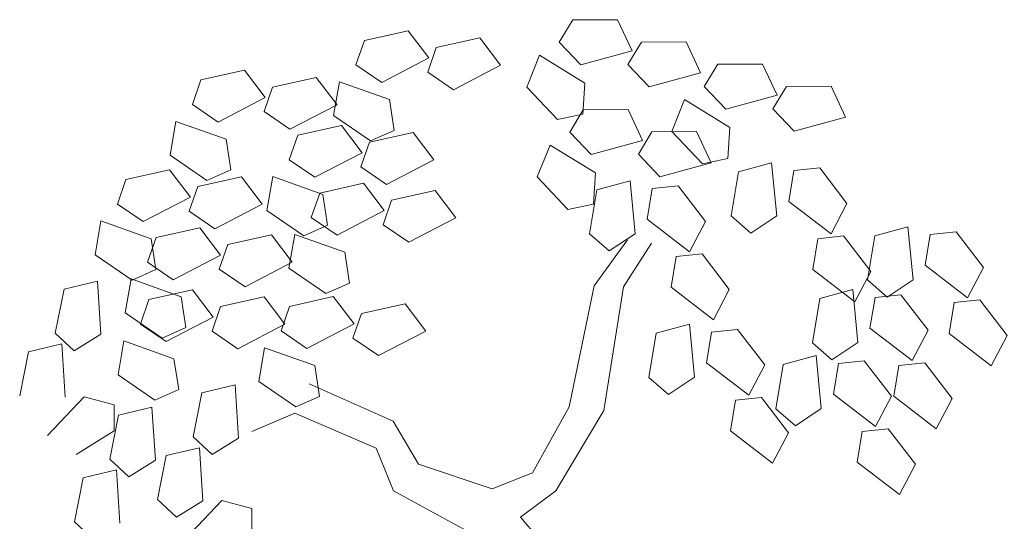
# Model space of a CAD drawing. Header units: millimetres. Extents: x 997 to 4249, y 599 to 1440.
# Drawn here: x 1249.52 to 1254.88, y 957.32 to 960.05 of the extents above; entities that cross this region are included whole.
import ezdxf

# ---------------------------------------------------------------- set-up
doc = ezdxf.new("R2010")
doc.units = ezdxf.units.MM
doc.linetypes.add('Continuo', pattern=[0])
doc.layers.add('cercas existentes', color=18, linetype='Continuous')
doc.layers.add('taludes', color=9, linetype='Continuous')

# ---------------------------------------------------------------- blocks, each defined once
blk = doc.blocks.new('gtfoods1')
at = {"layer": 'taludes', "linetype": 'Continuo', "lineweight": 5, "extrusion": (-0.01236829873502729, -0.01648888712755284, 0.999787548325991)}
for p, q in [((-672.0040253072207, 299.0030063886443, 12.11625784542617), (-671.9306658724172, 299.1238201461979, 12.11915787730765)), ((-671.9306658724172, 299.1238201461979, 12.11915787730765), (-671.6874817637577, 299.1251055501648, 12.1221874895629)), ((-671.6874817637577, 299.1251055501648, 12.1221874895629), (-671.6087701001984, 298.9563899169614, 12.12037870157599)), ((-673.0628506002797, 299.0131063891201, 12.10332576824757), (-672.8254387837374, 299.065741864865, 12.1071308572636)), ((-672.8254387837374, 299.065741864865, 12.1071308572636), (-672.7128576831742, 298.9174578427273, 12.10607803180477)), ((-673.1090225664748, 298.8795158494511, 12.10055135080085), (-673.0628506002797, 299.0131063891201, 12.10332576824757)), ((-672.6730838335279, 298.9743402424206, 12.10750819794113), (-672.4356720197175, 299.0269757140675, 12.11131328695716)), ((-672.4356720197175, 299.0269757140675, 12.11131328695716), (-672.3230909205201, 298.8786916946619, 12.11026046149833)), ((-671.8876889691228, 298.8802972516914, 12.11567326667821), (-672.0040253072207, 299.0030063886443, 12.11625784542617)), ((-671.6312325850599, 298.8827686383327, 12.11888662893243), (-671.5578731529886, 299.0035823945204, 12.12178666081391)), ((-671.5578731529886, 299.0035823945204, 12.12178666081391), (-671.3146890456946, 299.0048677998532, 12.12481627306916)), ((-671.3146890456946, 299.0048677998532, 12.12481627306916), (-671.2359773807698, 298.8361521652837, 12.12300748508225)), ((-672.7192558024549, 298.8407497013857, 12.1047337804944), (-672.6730838335279, 298.9743402424206, 12.10750819794113)), ((-671.6087701001984, 298.9563899169614, 12.12037870157599), (-671.8876889691228, 298.8802972516914, 12.11567326667821)), ((-672.7128576831742, 298.9174578427273, 12.10607803180477), (-672.9693890778199, 298.7841508543988, 12.10070594967603)), ((-672.1807564252836, 298.7597336441527, 12.11005936840966), (-672.1111252916826, 298.932364798362, 12.11376787058612)), ((-672.1111252916826, 298.932364798362, 12.11376787058612), (-671.86514231915, 298.7803777653971, 12.11430427838724)), ((-673.9518079410468, 298.7983156717319, 12.08878612935637), (-673.7143961286022, 298.8509511420129, 12.0925912183724)), ((-673.7143961286022, 298.8509511420129, 12.0925912183724), (-673.6018150280388, 298.7026671239732, 12.09153839291357)), ((-672.9693890778199, 298.7841508543988, 12.10070594967603), (-673.1090225664748, 298.8795158494511, 12.10055135080085)), ((-672.5796223137997, 298.7453847049674, 12.10488837936959), (-672.7192558024549, 298.8407497013857, 12.1047337804944)), ((-672.3230909205201, 298.8786916946619, 12.11026046149833), (-672.5796223137997, 298.7453847049674, 12.10488837936959)), ((-671.514896246962, 298.7600595013796, 12.11830205018447), (-671.6312325850599, 298.8827686383327, 12.11888662893243)), ((-671.2359773807698, 298.8361521652837, 12.12300748508225), (-671.514896246962, 298.7600595013796, 12.11830205018447)), ((-671.2159942213916, 298.7622249844421, 12.12203545937287), (-671.1426347893203, 298.8830387392641, 12.12493549125435)), ((-671.1426347893203, 298.8830387392641, 12.12493549125435), (-670.8994506820263, 298.8843241459626, 12.12796510350961)), ((-670.8994506820263, 298.8843241459626, 12.12796510350961), (-670.8207390171015, 298.7156085100273, 12.1261563155227)), ((-673.9979799113396, 298.664725132063, 12.08601171190965), (-673.9518079410468, 298.7983156717319, 12.08878612935637)), ((-673.5620411742948, 298.7595495223004, 12.09296855904993), (-673.3246293645823, 298.8121849966794, 12.09677364806596)), ((-673.3246293645823, 298.8121849966794, 12.09677364806596), (-673.2120482612872, 298.6639009759078, 12.09572082260713)), ((-673.2303522586051, 298.6043857354919, 12.09451283659002), (-673.1987733455226, 298.7878383577117, 12.09792906940174)), ((-673.1987733455226, 298.7878383577117, 12.09792906940174), (-672.9262392970893, 298.6912464468678, 12.09970753671299)), ((-673.6082131445878, 298.6259589826316, 12.09019414160321), (-673.5620411742948, 298.7595495223004, 12.09296855904993)), ((-672.0138529693559, 298.5828386174142, 12.10920669698609), (-672.1807564252836, 298.7597336441527, 12.11005936840966)), ((-671.86514231915, 298.7803777653971, 12.11430427838724), (-671.8754605148458, 298.6116262311984, 12.11139351649463)), ((-671.0996578860256, 298.6395158461232, 12.12145088062492), (-671.2159942213916, 298.7622249844421, 12.12203545937287)), ((-670.8432015033288, 298.6419872354963, 12.12466424287913), (-670.7698420698914, 298.7628009903183, 12.12756427476061)), ((-670.7698420698914, 298.7628009903183, 12.12756427476061), (-670.5266579625977, 298.764086395651, 12.13059388701586)), ((-670.5266579625977, 298.764086395651, 12.13059388701586), (-670.4479462990387, 298.5953707610815, 12.12878509902895)), ((-673.6018150280388, 298.7026671239732, 12.09153839291357), (-673.8583464213186, 298.5693601356447, 12.08616631078483)), ((-672.9262392970893, 298.6912464468678, 12.09970753671299), (-672.9006666643395, 298.5241174428661, 12.09726753698337)), ((-671.3927253435527, 298.5189522399505, 12.11583698235636), (-671.3230942099515, 298.6915833941598, 12.11954548453282)), ((-671.3230942099515, 298.6915833941598, 12.11954548453282), (-671.0771112387849, 298.539596362561, 12.12008189233394)), ((-670.8207390171015, 298.7156085100273, 12.1261563155227), (-671.0996578860256, 298.6395158461232, 12.12145088062492)), ((-673.8583464213186, 298.5693601356447, 12.08616631078483), (-673.9979799113396, 298.664725132063, 12.08601171190965)), ((-673.4685796559327, 298.5305939848472, 12.09034874047839), (-673.6082131445878, 298.6259589826316, 12.09019414160321)), ((-673.2120482612872, 298.6639009759078, 12.09572082260713), (-673.4685796559327, 298.5305939848472, 12.09034874047839)), ((-671.9469635432436, 298.5154957293471, 12.10892353599398), (-671.8736041098061, 298.6363094855346, 12.11182356787546)), ((-671.8736041098061, 298.6363094855346, 12.11182356787546), (-671.6304200038785, 298.6375948922337, 12.11485318013071)), ((-671.6304200038785, 298.6375948922337, 12.11485318013071), (-671.5517083389534, 298.4688792562981, 12.1130443921438)), ((-670.726865165231, 298.5192780958116, 12.12407966413117), (-670.8432015033288, 298.6419872354963, 12.12466424287913)), ((-674.1193096021038, 298.3895950140059, 12.07997319769883), (-674.0877306903872, 298.5730476389576, 12.08338943051054)), ((-674.0877306903872, 298.5730476389576, 12.08338943051054), (-673.815196640588, 298.4764557281137, 12.08516789782179)), ((-673.0298458960378, 298.4667394665628, 12.09472317010384), (-673.2303522586051, 298.6043857354919, 12.09451283659002)), ((-671.8754605148458, 298.6116262311984, 12.11139351649463), (-672.0138529693559, 298.5828386174142, 12.10920669698609)), ((-670.4479462990387, 298.5953707610815, 12.12878509902895), (-670.726865165231, 298.5192780958116, 12.12407966413117)), ((-673.4258585617417, 298.4982826125124, 12.09034434824888), (-673.1884467479313, 298.5509180882573, 12.09414943726491)), ((-673.1884467479313, 298.5509180882573, 12.09414943726491), (-673.0758656460021, 298.4026340674857, 12.09309661180608)), ((-672.9006666643395, 298.5241174428661, 12.09726753698337), (-673.0298458960378, 298.4667394665628, 12.09472317010384)), ((-671.8306272051457, 298.392786592394, 12.10833895724602), (-671.9469635432436, 298.5154957293471, 12.10892353599398)), ((-671.5741708238147, 298.3952579790353, 12.11155231950024), (-671.5008113931094, 298.5160717365891, 12.11445235138171)), ((-671.5008113931094, 298.5160717365891, 12.11445235138171), (-671.2576272858155, 298.5173571432879, 12.11748196363697)), ((-671.2258218862587, 298.3420572159439, 12.11498431093279), (-671.3927253435527, 298.5189522399505, 12.11583698235636)), ((-671.2576272858155, 298.5173571432879, 12.11748196363697), (-671.1789156195246, 298.3486415059865, 12.11567317565006)), ((-671.0771112387849, 298.539596362561, 12.12008189233394), (-671.0874294344806, 298.3708448269963, 12.11717113044133)), ((-673.815196640588, 298.4764557281137, 12.08516789782179), (-673.7896240078383, 298.309326724112, 12.08272789809217)), ((-673.4720305279368, 298.3646920755752, 12.08756993080216), (-673.4258585617417, 298.4982826125124, 12.09034434824888)), ((-673.0822637652827, 298.3259259247779, 12.09175236049572), (-673.0360917949897, 298.459516464447, 12.09452677794244)), ((-673.0360917949897, 298.459516464447, 12.09452677794244), (-672.7986799811792, 298.5121519388258, 12.09833186695847)), ((-672.7986799811792, 298.5121519388258, 12.09833186695847), (-672.6860988806161, 298.36386791942, 12.09727904149964)), ((-671.5517083389534, 298.4688792562981, 12.1130443921438), (-671.8306272051457, 298.392786592394, 12.10833895724602)), ((-672.1236946640386, 298.2722229862213, 12.10272505897747), (-672.0540635304374, 298.4448541404306, 12.10643356115393)), ((-672.0540635304374, 298.4448541404306, 12.10643356115393), (-671.8080805592708, 298.2928671074658, 12.10696996895505)), ((-673.9188032409024, 298.2519487491745, 12.08018353121265), (-674.1193096021038, 298.3895950140059, 12.07997319769883)), ((-673.3323970406477, 298.2693270777911, 12.08772452967734), (-673.4720305279368, 298.3646920755752, 12.08756993080216)), ((-673.0758656460021, 298.4026340674857, 12.09309661180608), (-673.3323970406477, 298.2693270777911, 12.08772452967734)), ((-672.6860988806161, 298.36386791942, 12.09727904149964), (-672.9426302766278, 298.2305609297255, 12.0919069593709)), ((-671.4578344857168, 298.2725488434482, 12.11096774075228), (-671.5741708238147, 298.3952579790353, 12.11155231950024)), ((-671.0874294344806, 298.3708448269963, 12.11717113044133), (-671.2258218862587, 298.3420572159439, 12.11498431093279)), ((-674.3590937719218, 298.2579387843857, 12.07483551921107), (-674.1216819608435, 298.3105742587645, 12.0786406082271)), ((-674.1216819608435, 298.3105742587645, 12.0786406082271), (-674.0091008589143, 298.1622902379929, 12.07758778276827)), ((-673.7896240078383, 298.309326724112, 12.08272789809217), (-673.9188032409024, 298.2519487491745, 12.08018353121265)), ((-672.9426302766278, 298.2305609297255, 12.0919069593709), (-673.0822637652827, 298.3259259247779, 12.09175236049572)), ((-671.1789156195246, 298.3486415059865, 12.11567317565006), (-671.4578344857168, 298.2725488434482, 12.11096774075228)), ((-671.0697037542088, 298.0593726190675, 12.11225349200582), (-671.0297903123471, 298.2992402054617, 12.11670324825331)), ((-671.0297903123471, 298.2992402054617, 12.11670324825331), (-670.8501783262168, 298.3481699781119, 12.11973218401804)), ((-670.8501783262168, 298.3481699781119, 12.11973218401804), (-670.8224143285775, 298.0603892552604, 12.11532945819519)), ((-670.7564757864152, 298.1387588478872, 12.11743768104297), (-670.7291261752916, 298.3055954997985, 12.12052755641101)), ((-670.7291261752916, 298.3055954997985, 12.12052755641101), (-670.5885273933882, 298.3202256053933, 12.12250817905082)), ((-670.5885273933882, 298.3202256053933, 12.12250817905082), (-670.4403865627173, 298.1273478812475, 12.12115980363328)), ((-674.4052657422149, 298.1243482474486, 12.07206110176434), (-674.3590937719218, 298.2579387843857, 12.07483551921107)), ((-673.9693270065361, 298.2191726363201, 12.07901794890462), (-673.7319151927256, 298.2718081120649, 12.08282303792065)), ((-673.7319151927256, 298.2718081120649, 12.08282303792065), (-673.6193340935283, 298.1235240899273, 12.08177021246182)), ((-673.5933602241648, 298.0895619588841, 12.08153141659134), (-673.5617813097163, 298.2730145838359, 12.08494764940305)), ((-673.5617813097163, 298.2730145838359, 12.08494764940305), (-673.2892472599171, 298.1764226743578, 12.0867261167143)), ((-671.9567912081106, 298.0953279608489, 12.1018723875539), (-672.1236946640386, 298.2722229862213, 12.10272505897747)), ((-671.8080805592708, 298.2928671074658, 12.10696996895505), (-671.8183987508687, 298.1241155705352, 12.10405920706244)), ((-671.7992259393604, 298.2021035605669, 12.105582600844), (-671.6196139518643, 298.2510333359489, 12.10861153660873)), ((-671.6196139518643, 298.2510333359489, 12.10861153660873), (-671.5918499501272, 297.9632526130974, 12.10420881078588)), ((-674.0154989740972, 298.0855820966513, 12.0762435314579), (-673.9693270065361, 298.2191726363201, 12.07901794890462)), ((-673.3056025884275, 298.1841061416019, 12.08665050492638), (-673.068190774617, 298.2367416159809, 12.09045559394241)), ((-673.068190774617, 298.2367416159809, 12.09045559394241), (-672.9556096740537, 298.0884575938433, 12.08940276848358)), ((-672.9158358244076, 298.1453399921704, 12.09083293461994), (-672.6784240105972, 298.1979754679153, 12.09463802363597)), ((-672.6784240105972, 298.1979754679153, 12.09463802363597), (-672.565842908668, 298.0496914457776, 12.09358519817714)), ((-671.8391393825882, 297.9622359796365, 12.10113284459651), (-671.7992259393604, 298.2021035605669, 12.105582600844)), ((-671.5259114147943, 298.0416222057243, 12.10631703363366), (-671.498561803671, 298.2084588617333, 12.1094069090017)), ((-671.498561803671, 298.2084588617333, 12.1094069090017), (-671.3579630217673, 298.2230889645964, 12.11138753164152)), ((-671.3579630217673, 298.2230889645964, 12.11138753164152), (-671.2098221869987, 298.0302112390846, 12.11003915622397)), ((-674.0091008589143, 298.1622902379929, 12.07758778276827), (-674.2656322521939, 298.0289832482983, 12.07221570063953)), ((-673.3517745573545, 298.0505156032989, 12.08387608747966), (-673.3056025884275, 298.1841061416019, 12.08665050492638)), ((-673.2892472599171, 298.1764226743578, 12.0867261167143), (-673.2636746244355, 298.0092936689903, 12.08428611698468)), ((-672.9620077919685, 298.0117494538674, 12.08805851717322), (-672.9158358244076, 298.1453399921704, 12.09083293461994)), ((-670.5271384018633, 297.9626556741941, 12.11737043471946), (-670.7564757864152, 298.1387588478872, 12.11743768104297)), ((-674.2656322521939, 298.0289832482983, 12.07221570063953), (-674.4052657422149, 298.1243482474486, 12.07206110176434)), ((-673.8758654868079, 297.9902171002327, 12.07639813033309), (-674.0154989740972, 298.0855820966513, 12.0762435314579)), ((-673.6193340935283, 298.1235240899273, 12.08177021246182), (-673.8758654868079, 297.9902171002327, 12.07639813033309)), ((-673.3928538574996, 297.9519156899551, 12.08174175010516), (-673.5933602241648, 298.0895619588841, 12.08153141659134)), ((-672.9556096740537, 298.0884575938433, 12.08940276848358), (-673.2121410673335, 297.9551506068806, 12.08403068635485)), ((-671.8183987508687, 298.1241155705352, 12.10405920706244), (-671.9567912081106, 298.0953279608489, 12.1018723875539)), ((-670.4403865627173, 298.1273478812475, 12.12115980363328), (-670.5271384018633, 297.9626556741941, 12.11737043471946)), ((-674.5265954316133, 297.8492181293914, 12.06602258755352), (-674.4950165212624, 298.0326707543431, 12.06943882036524)), ((-674.4950165212624, 298.0326707543431, 12.06943882036524), (-674.2224824700975, 297.9360788434992, 12.07121728767649)), ((-673.2121410673335, 297.9551506068806, 12.08403068635485), (-673.3517745573545, 298.0505156032989, 12.08387608747966)), ((-672.565842908668, 298.0496914457776, 12.09358519817714), (-672.8223743033134, 297.9163844588149, 12.08821311604841)), ((-671.2965740275108, 297.865519033397, 12.10624978731015), (-671.5259114147943, 298.0416222057243, 12.10631703363366)), ((-671.2098221869987, 298.0302112390846, 12.11003915622397), (-671.2965740275108, 297.865519033397, 12.10624978731015)), ((-670.9630544233296, 297.9665725379189, 12.11204234789277), (-671.0697037542088, 298.0593726190675, 12.11225349200582)), ((-670.8224143285775, 298.0603892552604, 12.11532945819519), (-670.9630544233296, 297.9665725379189, 12.11204234789277)), ((-674.1954045293701, 297.9423911476135, 12.07165637185658), (-673.9579927169257, 297.9950266219923, 12.07546146087261)), ((-673.9579927169257, 297.9950266219923, 12.07546146087261), (-673.8454116149965, 297.8467426012207, 12.07440863541378)), ((-673.2636746244355, 298.0092936689903, 12.08428611698468), (-673.3928538574996, 297.9519156899551, 12.08174175010516)), ((-672.8223743033134, 297.9163844588149, 12.08821311604841), (-672.9620077919685, 298.0117494538674, 12.08805851717322)), ((-670.2885801766538, 297.951836988603, 12.12014319504415), (-670.1089681891574, 298.000766765351, 12.12317213080889)), ((-670.1089681891574, 298.000766765351, 12.12317213080889), (-670.0812041887862, 297.7129860411335, 12.11876940498603)), ((-674.2415764996631, 297.8088006093103, 12.06888195440986), (-674.1954045293701, 297.9423911476135, 12.07165637185658)), ((-674.2224824700975, 297.9360788434992, 12.07121728767649), (-674.1969098373474, 297.7689498408636, 12.06877728794687)), ((-673.8056377667162, 297.9036249981821, 12.07583880155014), (-673.5682259529058, 297.9562604739267, 12.07964389056617)), ((-673.5682259529058, 297.9562604739267, 12.07964389056617), (-673.4556448496105, 297.8079764517893, 12.07859106510734)), ((-673.4731042494845, 297.7753854866078, 12.07783757326884), (-673.441525336402, 297.9588381115595, 12.08125380608056)), ((-673.441525336402, 297.9588381115595, 12.08125380608056), (-673.1689912852371, 297.8622462020815, 12.08303227339181)), ((-671.732490047611, 297.8694358971218, 12.10092170048346), (-671.8391393825882, 297.9622359796365, 12.10113284459651)), ((-671.8139497648153, 297.6795301861066, 12.09678196897218), (-671.6325053800367, 297.9299840939789, 12.10315718802183)), ((-671.5918499501272, 297.9632526130974, 12.10420881078588), (-671.732490047611, 297.8694358971218, 12.10092170048346)), ((-670.6267108014945, 297.7691924413293, 12.11294796053613), (-670.5993611903709, 297.9360290946065, 12.11603783590416)), ((-670.5993611903709, 297.9360290946065, 12.11603783590416), (-670.4587624084675, 297.9506591988354, 12.11801845854398)), ((-670.4587624084675, 297.9506591988354, 12.11801845854398), (-670.3106215764308, 297.7577814746896, 12.11667008312643)), ((-670.3284936171494, 297.7119694063067, 12.11569343879667), (-670.2885801766538, 297.951836988603, 12.12014319504415)), ((-670.01526564799, 297.7913556351264, 12.12087762783382), (-669.9879160395983, 297.9581922884036, 12.12396750320186)), ((-669.9879160395983, 297.9581922884036, 12.12396750320186), (-669.8473172590607, 297.9728223926325, 12.12594812584167)), ((-669.8473172590607, 297.9728223926325, 12.12594812584167), (-669.6991764256582, 297.7799446657548, 12.12459975042413)), ((-673.8518097342771, 297.770034458513, 12.07306438410342), (-673.8056377667162, 297.9036249981821, 12.07583880155014)), ((-671.6551171457245, 297.6745159249999, 12.09866417855666), (-671.5029402566925, 297.9125664071739, 12.1044727693553)), ((-674.3260890704119, 297.7115718618284, 12.06623292106734), (-674.5265954316133, 297.8492181293914, 12.06602258755352)), ((-673.8454116149965, 297.8467426012207, 12.07440863541378), (-674.1019430096421, 297.7134356101601, 12.06903655328505)), ((-673.1689912852371, 297.8622462020815, 12.08303227339181), (-673.1434186524871, 297.6951171953478, 12.08059227366218)), ((-671.396146428508, 297.6720558018983, 12.10182731312682), (-671.3687968160184, 297.8388924524436, 12.10491718849485)), ((-671.3687968160184, 297.8388924524436, 12.10491718849485), (-671.2281980341149, 297.8535225553064, 12.10689781113467)), ((-671.2281980341149, 297.8535225553064, 12.10689781113467), (-671.0800572007124, 297.6606448325265, 12.10554943571712)), ((-674.1969098373474, 297.7689498408636, 12.06877728794687), (-674.3260890704119, 297.7115718618284, 12.06623292106734)), ((-674.1019430096421, 297.7134356101601, 12.06903655328505), (-674.2415764996631, 297.8088006093103, 12.06888195440986)), ((-673.7121762456222, 297.6746694634605, 12.07321898297861), (-673.8518097342771, 297.770034458513, 12.07306438410342)), ((-673.4556448496105, 297.8079764517893, 12.07859106510734), (-673.7121762456222, 297.6746694634605, 12.07321898297861)), ((-673.2725978841854, 297.6377392190445, 12.07804790678266), (-673.4731042494845, 297.7753854866078, 12.07783757326884)), ((-670.3973734155768, 297.5930892662705, 12.11288071421262), (-670.6267108014945, 297.7691924413293, 12.11294796053613)), ((-669.7859282648042, 297.6152524627992, 12.12081038151031), (-670.01526564799, 297.7913556351264, 12.12087762783382)), ((-669.6991764256582, 297.7799446657548, 12.12459975042413), (-669.7859282648042, 297.6152524627992, 12.12081038151031)), ((-674.3629061931592, 297.5336704912534, 12.06284344019904), (-674.3313272773448, 297.7171231162051, 12.06625967301076)), ((-674.3313272773448, 297.7171231162051, 12.06625967301076), (-674.0587932289118, 297.620531206727, 12.06803814032201)), ((-670.3106215764308, 297.7577814746896, 12.11667008312643), (-670.3973734155768, 297.5930892662705, 12.11288071421262)), ((-670.2218442835383, 297.619169323792, 12.11548229468362), (-670.3284936171494, 297.7119694063067, 12.11569343879667)), ((-670.0812041887862, 297.7129860411335, 12.11876940498603), (-670.2218442835383, 297.619169323792, 12.11548229468362)), ((-674.7434949209764, 297.4237541821101, 12.05632242200835), (-674.6957317223623, 297.66218144238, 12.06084553269276)), ((-674.6957317223623, 297.66218144238, 12.06084553269276), (-674.514609670686, 297.7051914792755, 12.06379551872904)), ((-674.514609670686, 297.7051914792755, 12.06379551872904), (-674.49630363402, 297.416656704396, 12.05926335300996)), ((-674.2348350609814, 297.6060087836286, 12.06562083023384), (-673.9974232458048, 297.6586442621051, 12.06942591924987)), ((-673.9974232458048, 297.6586442621051, 12.06942591924987), (-673.8848421452417, 297.5103602386016, 12.06837309379104)), ((-673.1434186524871, 297.6951171953478, 12.08059227366218), (-673.2725978841854, 297.6377392190445, 12.07804790678266)), ((-671.9503913076444, 297.0225029666224, 12.08425811085036), (-671.8139497648153, 297.6795301861066, 12.09678196897218)), ((-671.7628187583609, 297.0029578491051, 12.08625621142298), (-671.6551171457245, 297.6745159249999, 12.09866417855666)), ((-671.1668090425901, 297.495952628205, 12.10176006680331), (-671.396146428508, 297.6720558018983, 12.10182731312682)), ((-671.0800572007124, 297.6606448325265, 12.10554943571712), (-671.1668090425901, 297.495952628205, 12.10176006680331)), ((-670.5887109606688, 297.610357407257, 12.11079848430855), (-670.4090989745382, 297.659287182639, 12.11382742007329)), ((-670.4090989745382, 297.659287182639, 12.11382742007329), (-670.3813349768989, 297.3715064584214, 12.10942469425043)), ((-674.2810070271762, 297.4724182453253, 12.06284641278712), (-674.2348350609814, 297.6060087836286, 12.06562083023384)), ((-674.0587932289118, 297.620531206727, 12.06803814032201), (-674.0332205961618, 297.4534022027253, 12.06559814059238)), ((-673.8450682942293, 297.5672426382948, 12.0698032599274), (-673.607656483151, 297.6198781099417, 12.07360834894343)), ((-673.607656483151, 297.6198781099417, 12.07360834894343), (-673.4950753798557, 297.4715940905362, 12.0725555234846)), ((-673.4696224280171, 297.5685240482539, 12.07446900687818), (-673.2322106142067, 297.6211595226328, 12.07827409589421)), ((-673.2322106142067, 297.6211595226328, 12.07827409589421), (-673.1196295136435, 297.4728755018612, 12.07722127043538)), ((-670.6286244038963, 297.3704898222286, 12.10634872806106), (-670.5887109606688, 297.610357407257, 12.11079848430855)), ((-670.3153964361027, 297.4498760510482, 12.11153291709821), (-670.2880468263452, 297.6167127056915, 12.11462279246625)), ((-670.2880468263452, 297.6167127056915, 12.11462279246625), (-670.1474480417096, 297.6313428071885, 12.11660341510607)), ((-670.1474480417096, 297.6313428071885, 12.11660341510607), (-669.9993072110387, 297.4384650844086, 12.11525503968852)), ((-669.8581510533118, 297.5886258804799, 12.11947778269501), (-669.7175522727741, 297.6032559833427, 12.12145840533483)), ((-669.7175522727741, 297.6032559833427, 12.12145840533483), (-669.5694114393714, 297.4103782619286, 12.12011002991728)), ((-673.8912402617905, 297.4336520972599, 12.06702884248068), (-673.8450682942293, 297.5672426382948, 12.0698032599274)), ((-673.5157943955783, 297.4349335085849, 12.07169458943146), (-673.4696224280171, 297.5685240482539, 12.07446900687818)), ((-673.0798556612654, 297.5297578988225, 12.07865143657174), (-672.8424438474549, 297.5823933718352, 12.08245652558777)), ((-672.8424438474549, 297.5823933718352, 12.08245652558777), (-672.7298627482578, 297.4341093524297, 12.08140370012894)), ((-669.8855006658011, 297.4217892299343, 12.11638790732697), (-669.8581510533118, 297.5886258804799, 12.11947778269501)), ((-674.1623998292262, 297.3960242236901, 12.06305377371286), (-674.3629061931592, 297.5336704912534, 12.06284344019904)), ((-673.8848421452417, 297.5103602386016, 12.06837309379104), (-674.1413735385213, 297.3770532502731, 12.0630010116623)), ((-673.1260276301923, 297.3961673591534, 12.07587701912501), (-673.0798556612654, 297.5297578988225, 12.07865143657174)), ((-674.1413735385213, 297.3770532502731, 12.0630010116623), (-674.2810070271762, 297.4724182453253, 12.06284641278712)), ((-674.0332205961618, 297.4534022027253, 12.06559814059238), (-674.1623998292262, 297.3960242236901, 12.06305377371286)), ((-673.4950753798557, 297.4715940905362, 12.0725555234846), (-673.7516067731353, 297.3382871022075, 12.06718344135586)), ((-673.1196295136435, 297.4728755018612, 12.07722127043538), (-673.3761609055573, 297.3395685121664, 12.07184918830664)), ((-671.47682370126, 297.4224909678348, 12.09671333959596), (-671.2972117164954, 297.471420741851, 12.0997422753607)), ((-671.2972117164954, 297.471420741851, 12.0997422753607), (-671.2694477161242, 297.1836400176335, 12.09533954953784)), ((-671.1761595655703, 297.4288462649038, 12.10053764775366), (-671.0355607850327, 297.4434763691324, 12.10251827039348)), ((-671.0355607850327, 297.4434763691324, 12.10251827039348), (-670.8874199516299, 297.2505986449867, 12.10116989497593)), ((-670.0860590474531, 297.2737728787213, 12.1114656707747), (-670.3153964361027, 297.4498760510482, 12.11153291709821)), ((-674.6399474303398, 297.3275055291999, 12.05601603005111), (-674.7434949209764, 297.4237541821101, 12.05632242200835)), ((-674.49630363402, 297.416656704396, 12.05926335300996), (-674.6399474303398, 297.3275055291999, 12.05601603005111)), ((-673.7516067731353, 297.3382871022075, 12.06718344135586), (-673.8912402617905, 297.4336520972599, 12.06702884248068)), ((-673.3761609055573, 297.3395685121664, 12.07184918830664), (-673.5157943955783, 297.4349335085849, 12.07169458943146)), ((-672.9863941415374, 297.3008023627349, 12.0760316180002), (-673.1260276301923, 297.3961673591534, 12.07587701912501)), ((-672.7298627482578, 297.4341093524297, 12.08140370012894), (-672.9863941415374, 297.3008023627349, 12.0760316180002)), ((-671.5167371444875, 297.1826233814409, 12.09226358334847), (-671.47682370126, 297.4224909678348, 12.09671333959596)), ((-671.2035091780597, 297.2620096129924, 12.09744777238563), (-671.1761595655703, 297.4288462649038, 12.10053764775366)), ((-669.9993072110387, 297.4384650844086, 12.11525503968852), (-670.0860590474531, 297.2737728787213, 12.1114656707747)), ((-669.6561632798835, 297.2456860548755, 12.11632066100346), (-669.8855006658011, 297.4217892299343, 12.11638790732697)), ((-669.5694114393714, 297.4103782619286, 12.12011002991728), (-669.6561632798835, 297.2456860548755, 12.11632066100346)), ((-674.8886525542014, 297.3213649646937, 12.0528380445923), (-674.7075305011595, 297.3643750043213, 12.05578803062859)), ((-674.7075305011595, 297.3643750043213, 12.05578803062859), (-674.6892244672254, 297.0758402267097, 12.05125586490949)), ((-674.4023367206726, 297.1972881300003, 12.0568078985763), (-674.3707578089559, 297.380740753586, 12.06022413138801)), ((-674.3707578089559, 297.380740753586, 12.06022413138801), (-674.0982237564249, 297.2841488441079, 12.06200259869926)), ((-673.6371240890744, 297.1598033918935, 12.06565607522064), (-673.6055451759917, 297.3432560154795, 12.06907230803235)), ((-673.6055451759917, 297.3432560154795, 12.06907230803235), (-673.333011124827, 297.2466641060014, 12.0708507753436)), ((-670.521975071651, 297.2776897410799, 12.10613758394801), (-670.6286244038963, 297.3704898222286, 12.10634872806106)), ((-670.3813349768989, 297.3715064584214, 12.10942469425043), (-670.521975071651, 297.2776897410799, 12.10613758394801)), ((-674.9364157555474, 297.082937704424, 12.04831493390789), (-674.8886525542014, 297.3213649646937, 12.0528380445923)), ((-674.0982237564249, 297.2841488441079, 12.06200259869926), (-674.0726511236751, 297.1170198387404, 12.05956259896964)), ((-670.7878094272537, 297.2523609012612, 12.1024312333324), (-670.6081974383915, 297.3012906780093, 12.10546016909713)), ((-670.6081974383915, 297.3012906780093, 12.10546016909713), (-670.5804334393861, 297.0135099537918, 12.10105744327428)), ((-673.333011124827, 297.2466641060014, 12.0708507753436), (-673.3074384907109, 297.0795351019997, 12.06841077561398)), ((-670.9741717907759, 297.0859064379333, 12.09738052606211), (-671.2035091780597, 297.2620096129924, 12.09744777238563)), ((-670.8874199516299, 297.2505986449867, 12.10116989497593), (-670.9741717907759, 297.0859064379333, 12.09738052606211)), ((-670.8277228677493, 297.012493318965, 12.09798147708491), (-670.7878094272537, 297.2523609012612, 12.1024312333324)), ((-670.5144949013215, 297.0918795464188, 12.10316566612206), (-670.4871452888324, 297.2587162010618, 12.1062555414901)), ((-670.4871452888324, 297.2587162010618, 12.1062555414901), (-670.3465465082945, 297.2733463052907, 12.10823616412991)), ((-670.3465465082945, 297.2733463052907, 12.10823616412991), (-670.198405674892, 297.080468578413, 12.10688778871237)), ((-670.185631451182, 297.0803096458562, 12.10704319659137), (-670.1582818386926, 297.2471462991336, 12.1101330719594)), ((-670.1582818386926, 297.2471462991336, 12.1101330719594), (-670.017683058155, 297.2617764006307, 12.11211369459923)), ((-670.017683058155, 297.2617764006307, 12.11211369459923), (-669.869542226118, 297.0688986764849, 12.11076531918168)), ((-674.2018303567393, 297.059641862437, 12.05701823209012), (-674.4023367206726, 297.1972881300003, 12.0568078985763)), ((-671.4100878122422, 297.0898233030239, 12.09205243923542), (-671.5167371444875, 297.1826233814409, 12.09226358334847)), ((-671.2694477161242, 297.1836400176335, 12.09533954953784), (-671.4100878122422, 297.0898233030239, 12.09205243923542)), ((-673.9470212591661, 297.0986377588411, 12.06081359245343), (-673.7658992061242, 297.1416477943708, 12.06376357848972)), ((-673.7658992061242, 297.1416477943708, 12.06376357848972), (-673.7475931721899, 296.8531130181252, 12.05923141277063)), ((-673.4366177251413, 297.0221571243305, 12.06586640873446), (-673.6371240890744, 297.1598033918935, 12.06565607522064)), ((-672.9070917295141, 296.944605560253, 12.07113812532393), (-673.3637187404406, 297.1479737742741, 12.06884325402515)), ((-674.7852654016738, 296.8675298513472, 12.04663221336704), (-674.5868094499383, 297.0777395919213, 12.05255415866391)), ((-674.5868094499383, 297.0777395919213, 12.05255415866391), (-674.4235993107632, 297.0335490552336, 12.05384441177873)), ((-674.0726511236751, 297.1170198387404, 12.05956259896964), (-674.2018303567393, 297.059641862437, 12.05701823209012)), ((-673.9947844618782, 296.8602104972053, 12.05629048176902), (-673.9470212591661, 297.0986377588411, 12.06081359245343)), ((-673.3074384907109, 297.0795351019997, 12.06841077561398), (-673.4366177251413, 297.0221571243305, 12.06586640873446)), ((-671.0463945806496, 297.0592798583457, 12.09604792724681), (-670.90579579738, 297.0739099612088, 12.09802854988664)), ((-670.90579579738, 297.0739099612088, 12.09802854988664), (-670.7576549653434, 296.8810322384288, 12.09668017446909)), ((-670.285157514038, 296.9157763740916, 12.10309841979855), (-670.5144949013215, 297.0918795464188, 12.10316566612206)), ((-670.198405674892, 297.080468578413, 12.10688778871237), (-670.285157514038, 296.9157763740916, 12.10309841979855)), ((-669.9562940625324, 296.9042064735293, 12.10697595026786), (-670.185631451182, 297.0803096458562, 12.10704319659137)), ((-669.869542226118, 297.0688986764849, 12.11076531918168), (-669.9562940625324, 296.9042064735293, 12.10697595026786)), ((-674.4235993107632, 297.0335490552336, 12.05384441177873), (-674.423300011503, 296.8921967540184, 12.05151687695988)), ((-674.3989015569759, 296.9778525125482, 12.0532313767758), (-674.2177795052999, 297.0208625521759, 12.05618136281208)), ((-674.2177795052999, 297.0208625521759, 12.05618136281208), (-674.1994734686339, 296.7323277745643, 12.051649197093)), ((-672.1494990530582, 296.6642105885098, 12.07588586550394), (-671.9503913076444, 297.0225029666224, 12.08425811085036)), ((-671.0737441917731, 296.8924432064343, 12.09295805187878), (-671.0463945806496, 297.0592798583457, 12.09604792724681)), ((-670.7210735341382, 296.9196932364503, 12.09777033297186), (-670.8277228677493, 297.012493318965, 12.09798147708491)), ((-670.5804334393861, 297.0135099537918, 12.10105744327428), (-670.7210735341382, 296.9196932364503, 12.09777033297186)), ((-674.446664758322, 296.7394252536446, 12.04870826609139), (-674.3989015569759, 296.9778525125482, 12.0532313767758)), ((-673.4407616927447, 296.9884041746704, 12.06525847705817), (-673.6755728487396, 296.8880132779727, 12.06069795947383)), ((-672.9986082083706, 296.7991164352993, 12.06760651810992), (-673.4407616927447, 296.9884041746704, 12.06525847705817)), ((-672.0224770104362, 296.5657241970548, 12.07583296989138), (-671.7628187583609, 297.0029578491051, 12.08625621142298)), ((-672.7700355602278, 296.7107515346506, 12.06897682517003), (-672.9070917295141, 296.944605560253, 12.07113812532393)), ((-670.3573803039117, 296.889149794504, 12.10176582098325), (-670.2167815220082, 296.9037798987329, 12.10374644362307)), ((-670.2167815220082, 296.9037798987329, 12.10374644362307), (-670.0686406899713, 296.7109021745869, 12.10239806820552)), ((-674.423300011503, 296.8921967540184, 12.05151687695988), (-674.6302118120566, 296.7644662776588, 12.04685060528432)), ((-673.8912369685097, 296.7639618429293, 12.05598408981179), (-673.9947844618782, 296.8602104972053, 12.05629048176902)), ((-673.7475931721899, 296.8531130181252, 12.05923141277063), (-673.8912369685097, 296.7639618429293, 12.05598408981179)), ((-670.8444068072213, 296.7163400313755, 12.09289080555527), (-671.0737441917731, 296.8924432064343, 12.09295805187878)), ((-670.7576549653434, 296.8810322384288, 12.09668017446909), (-670.8444068072213, 296.7163400313755, 12.09289080555527)), ((-670.3847299136692, 296.7223131425926, 12.09867594561521), (-670.3573803039117, 296.889149794504, 12.10176582098325)), ((-674.1399420937373, 296.7578212825208, 12.05280610435297), (-673.9588200420612, 296.8008313194164, 12.05575609038926)), ((-673.9588200420612, 296.8008313194164, 12.05575609038926), (-673.940514005395, 296.5122965445369, 12.05122392467017)), ((-672.9046682777976, 296.56662356322, 12.0649342788273), (-672.9986082083706, 296.7991164352993, 12.06760651810992)), ((-674.1877052937173, 296.5193940208851, 12.04828299366856), (-674.1399420937373, 296.7578212825208, 12.05280610435297)), ((-674.3431172663195, 296.6431765980024, 12.04840187413415), (-674.446664758322, 296.7394252536446, 12.04870826609139)), ((-674.1994734686339, 296.7323277745643, 12.051649197093), (-674.3431172663195, 296.6431765980024, 12.04840187413415)), ((-672.369309115581, 296.5766735020031, 12.07172291542947), (-672.7700355602278, 296.7107515346506, 12.06897682517003)), ((-670.1553925291173, 296.5462099675337, 12.09860869929171), (-670.3847299136692, 296.7223131425926, 12.09867594561521)), ((-670.0686406899713, 296.7109021745869, 12.10239806820552), (-670.1553925291173, 296.5462099675337, 12.09860869929171)), ((-674.6395855901612, 296.3986087759583, 12.04070077799092), (-674.5918223888152, 296.637036036228, 12.04522388867533)), ((-674.5918223888152, 296.637036036228, 12.04522388867533), (-674.410700339871, 296.6800460758557, 12.04817387471162)), ((-674.410700339871, 296.6800460758557, 12.04817387471162), (-674.3923943004729, 296.3915112996101, 12.04364170899253)), ((-672.369309115581, 296.5766735020031, 12.07172291542947), (-672.1494990530582, 296.6642105885098, 12.07588586550394)), ((-672.4070411639136, 296.2944355660677, 12.06660135661356), (-672.9046682777976, 296.56662356322, 12.0649342788273)), ((-672.2148094022496, 296.4234177759786, 12.07110666677345), (-672.0224770104362, 296.5657241970548, 12.07583296989138)), ((-674.0841578030809, 296.423145369341, 12.04797660171132), (-674.1877052937173, 296.5193940208851, 12.04828299366856)), ((-673.940514005395, 296.5122965445369, 12.05122392467017), (-674.0841578030809, 296.423145369341, 12.04797660171132)), ((-674.0365549398434, 296.3039861678083, 12.04660027312771), (-673.8380989867424, 296.5141959070165, 12.05252221842459)), ((-673.8380989867424, 296.5141959070165, 12.05252221842459), (-673.6748888489328, 296.4700053716947, 12.0538124715394)), ((-673.6748888489328, 296.4700053716947, 12.0538124715394), (-673.674589548307, 296.3286530704795, 12.05148493672055)), ((-672.2148094022496, 296.4234177759786, 12.07110666677345), (-671.8242367064431, 295.9656566867232, 12.06838883813157)), ((-674.5360380995248, 296.302360124414, 12.04039438603369), (-674.6395855901612, 296.3986087759583, 12.04070077799092))]:
    blk.add_line(p, q, dxfattribs=at)

msp = doc.modelspace()

# ---------------------------------------------------------------- block references
at = {"layer": 'cercas existentes', "color": 1}
msp.add_blockref('gtfoods1', (1924.453969422014, 660.9214954393885), dxfattribs=at)

doc.saveas('drawing.dxf')
